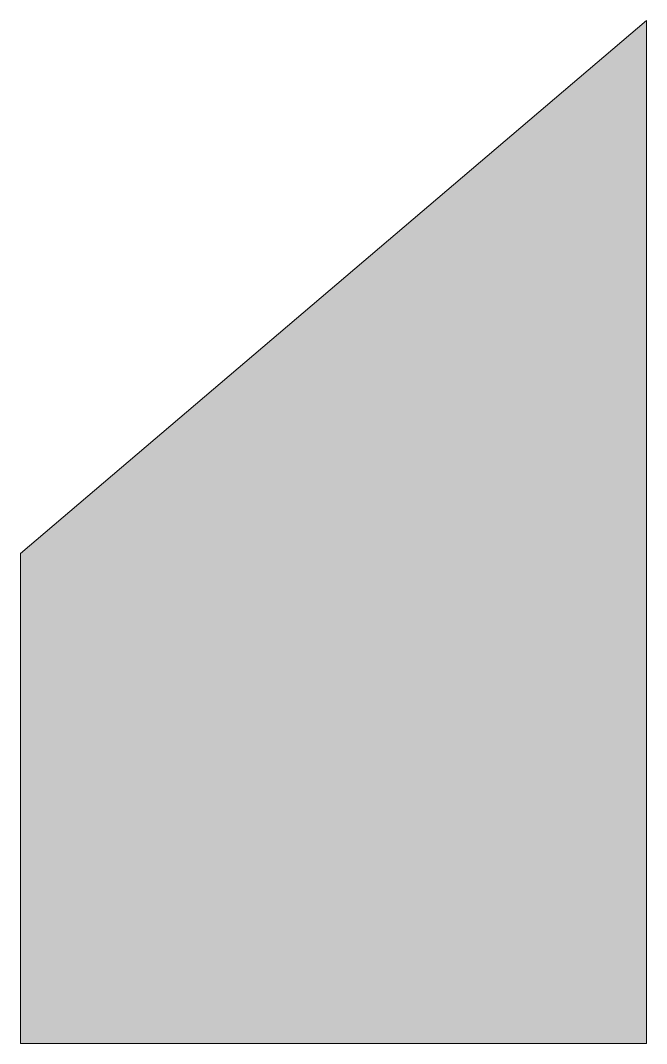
# Model space of a CAD drawing. Header units: metres. Extents: x 0 to 15, y -11.7 to 12.8.
import ezdxf

# ---------------------------------------------------------------- set-up
doc = ezdxf.new("R2010")
doc.units = ezdxf.units.M
doc.layers.add('A-DETL-GENF', color=92, linetype='Continuous', lineweight=18)

# ---------------------------------------------------------------- blocks, each defined once
blk = doc.blocks.new('30 kitvoeg - schuine kitvoeg-4456972-00_0 Basismaterialen')
at = {"layer": 'A-DETL-GENF'}
blk.add_hatch(color=256, dxfattribs=at).paths.add_polyline_path([(0, -11.737), (15, -11.737), (15, 12.767), (0, 0)])
for p, q in [((15, 12.767), (0, 0)), ((15, -11.737), (15, 12.767)), ((0, 0), (0, -11.737)), ((0, -11.737), (15, -11.737))]:
    blk.add_line(p, q, dxfattribs=at)

msp = doc.modelspace()

# ---------------------------------------------------------------- block references
msp.add_blockref('30 kitvoeg - schuine kitvoeg-4456972-00_0 Basismaterialen', (0, 0))

doc.saveas('drawing.dxf')
